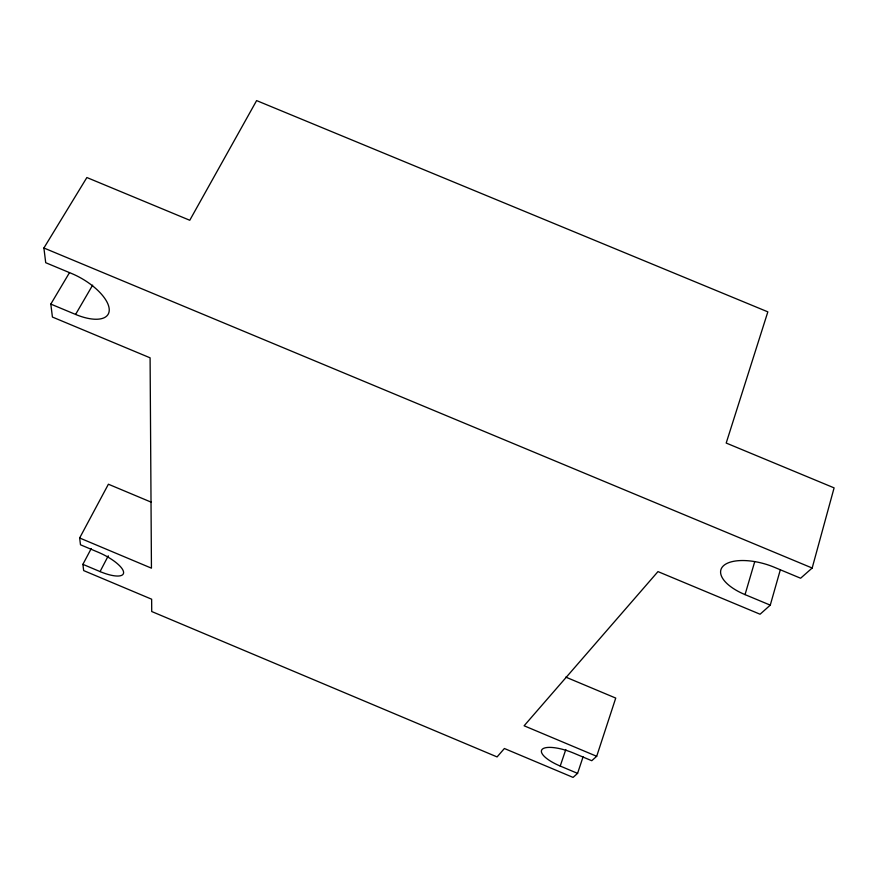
<?xml version="1.0" encoding="UTF-8"?>
<svg xmlns="http://www.w3.org/2000/svg" width="878" height="878" viewBox="0 0 878 878"><rect width="100%" height="100%" fill="white"/><g stroke="black" fill="none" stroke-linecap="round" stroke-linejoin="round"><path stroke-width="1.32" d="M780.344 569.723L770.269 605.14L745.038 594.615A40.245 17.779 16 0 1 723.417 565.816A40.245 17.779 16 0 1 774.122 567.188L800.615 578.229L812.172 568.033L834.1 487.872L726.194 443.05L767.844 311.855L256.617 100.597L189.769 220.268L86.878 177.532L43.9 248.002L45.711 262.709L71.7 273.541A39.993 17.439 30.5 0 1 109.19 308.815A39.993 17.439 30.5 0 1 75.585 314.434L50.814 304.095L69.527 272.597M745.038 594.615L754.641 561.953M583.08 756.803L577.581 773.364L560.219 766.055A27.108 8.484 20 0 1 542.297 749.219A27.108 8.484 20 0 1 573.795 753.159L591.75 760.71L596.689 756.298L615.741 698.076L565.772 677.114M560.219 766.055L565.805 749.538M91.202 548.64L82.894 564.345L100.059 571.578L108.279 555.818M100.059 571.578A26.944 8.407 26.3 0 0 123.578 572.193A26.944 8.407 26.3 0 0 98.226 552.251L80.491 544.788L79.646 537.984L108.4 484.217L151.181 502.161M75.585 314.434L92.64 285.141M577.581 773.364L573.071 777.403L504.389 748.506L497.08 756.924L151.718 611.516L151.642 599.202L83.662 570.59L82.894 564.345M770.269 605.14L760.085 614.227L657.973 571.6L524.111 725.788L596.689 756.298M43.9 248.002L812.172 568.033M79.646 537.984L151.444 568.165L150.094 357.829L52.417 317.046L50.814 304.095"/></g></svg>
